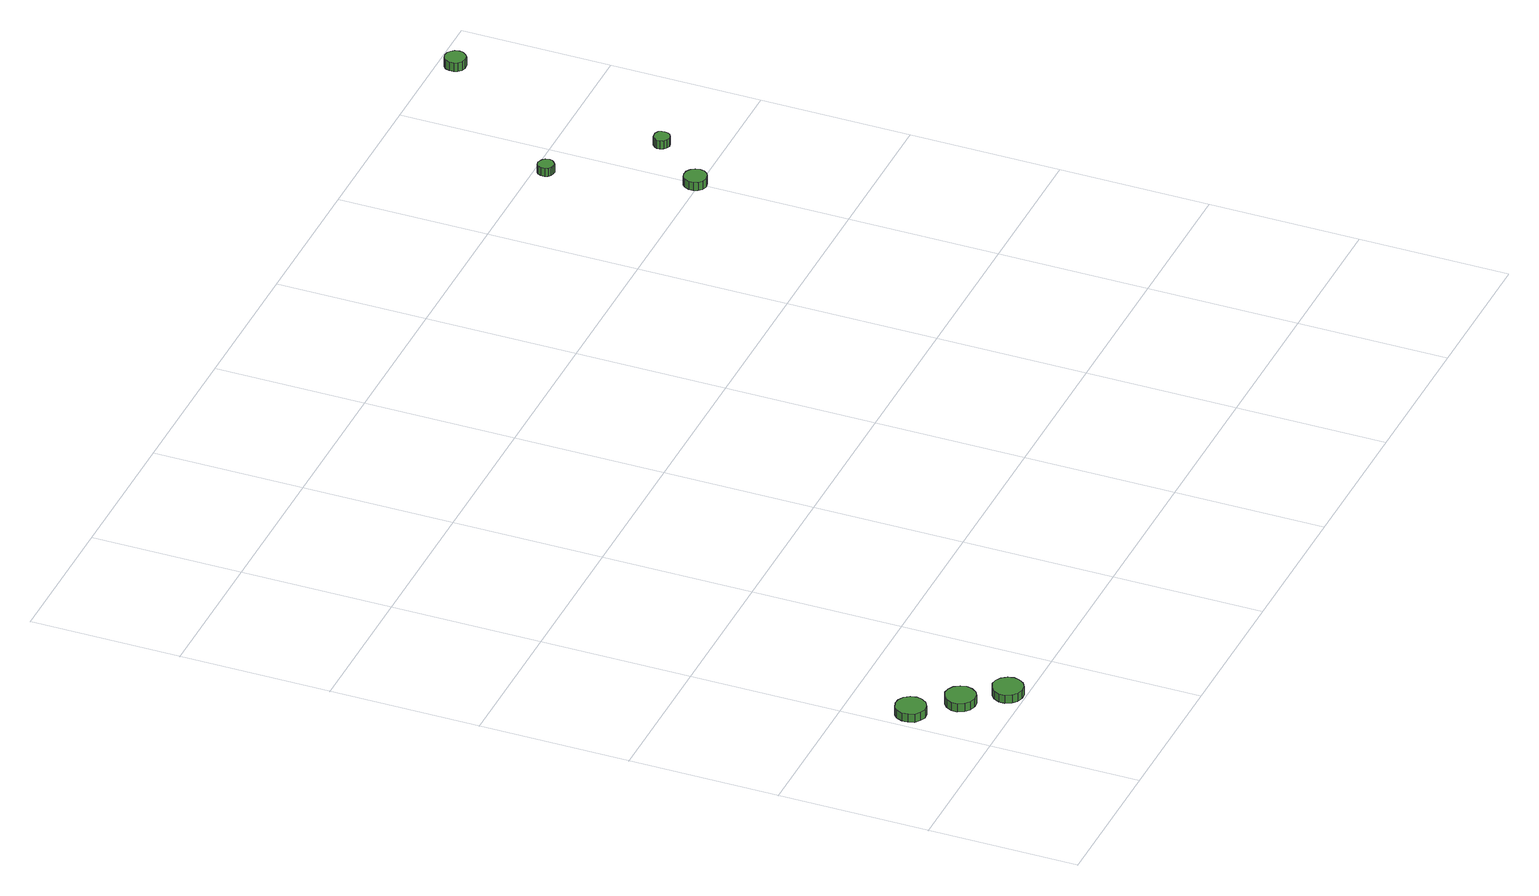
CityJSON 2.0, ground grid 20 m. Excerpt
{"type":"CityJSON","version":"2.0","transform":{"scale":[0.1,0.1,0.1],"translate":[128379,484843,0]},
"CityObjects":{
"tree1":{"type":"SolitaryVegetationObject","attributes":{"function":"something"},"geometry":[{"type":"MultiSurface","lod":"1","boundaries":[[[0,1,2,3,4,5,6,7,8,9,10,11,12,13,14]],[[15,16,17,18,19,20,21,22,23,24,25,26,27,28,29]],[[0,29,28,1]],[[1,28,27,2]],[[2,27,26,3]],[[3,26,25,4]],[[4,25,24,5]],[[5,24,23,6]],[[6,23,22,7]],[[7,22,21,8]],[[8,21,20,9]],[[9,20,19,10]],[[10,19,18,11]],[[11,18,17,12]],[[12,17,16,13]],[[13,16,15,14]],[[14,15,29,0]]]}]},
"tree2":{"type":"SolitaryVegetationObject","attributes":{"function":"something"},"geometry":[{"type":"MultiSurface","lod":"1","boundaries":[[[30,31,32,33,34,35,36,37,38,39,40,41,42,43,44]],[[45,46,47,48,49,50,51,52,53,54,55,56,57,58,59]],[[30,59,58,31]],[[31,58,57,32]],[[32,57,56,33]],[[33,56,55,34]],[[34,55,54,35]],[[35,54,53,36]],[[36,53,52,37]],[[37,52,51,38]],[[38,51,50,39]],[[39,50,49,40]],[[40,49,48,41]],[[41,48,47,42]],[[42,47,46,43]],[[43,46,45,44]],[[44,45,59,30]]]}]},
"tree3":{"type":"SolitaryVegetationObject","attributes":{"function":"something"},"geometry":[{"type":"MultiSurface","lod":"1","boundaries":[[[60,61,62,63,64,65,66,67,68,69,70,71,72,73,74]],[[75,76,77,78,79,80,81,82,83,84,85,86,87,88,89]],[[60,89,88,61]],[[61,88,87,62]],[[62,87,86,63]],[[63,86,85,64]],[[64,85,84,65]],[[65,84,83,66]],[[66,83,82,67]],[[67,82,81,68]],[[68,81,80,69]],[[69,80,79,70]],[[70,79,78,71]],[[71,78,77,72]],[[72,77,76,73]],[[73,76,75,74]],[[74,75,89,60]]]}]},
"tree4":{"type":"SolitaryVegetationObject","attributes":{"function":"something"},"geometry":[{"type":"MultiSurface","lod":"1","boundaries":[[[90,91,92,93,94,95,96,97,98,99,100,101,102,103,104]],[[105,106,107,108,109,110,111,112,113,114,115,116,117,118,119]],[[90,119,118,91]],[[91,118,117,92]],[[92,117,116,93]],[[93,116,115,94]],[[94,115,114,95]],[[95,114,113,96]],[[96,113,112,97]],[[97,112,111,98]],[[98,111,110,99]],[[99,110,109,100]],[[100,109,108,101]],[[101,108,107,102]],[[102,107,106,103]],[[103,106,105,104]],[[104,105,119,90]]]}]},
"tree5":{"type":"SolitaryVegetationObject","attributes":{"function":"something"},"geometry":[{"type":"MultiSurface","lod":"1","boundaries":[[[120,121,122,123,124,125,126,127,128,129,130,131,132,133,134]],[[135,136,137,138,139,140,141,142,143,144,145,146,147,148,149]],[[120,149,148,121]],[[121,148,147,122]],[[122,147,146,123]],[[123,146,145,124]],[[124,145,144,125]],[[125,144,143,126]],[[126,143,142,127]],[[127,142,141,128]],[[128,141,140,129]],[[129,140,139,130]],[[130,139,138,131]],[[131,138,137,132]],[[132,137,136,133]],[[133,136,135,134]],[[134,135,149,120]]]}]},
"tree6":{"type":"SolitaryVegetationObject","attributes":{"function":"something"},"geometry":[{"type":"MultiSurface","lod":"1","boundaries":[[[150,151,152,153,154,155,156,157,158,159,160,161,162,163,164]],[[165,166,167,168,169,170,171,172,173,174,175,176,177,178,179]],[[150,179,178,151]],[[151,178,177,152]],[[152,177,176,153]],[[153,176,175,154]],[[154,175,174,155]],[[155,174,173,156]],[[156,173,172,157]],[[157,172,171,158]],[[158,171,170,159]],[[159,170,169,160]],[[160,169,168,161]],[[161,168,167,162]],[[162,167,166,163]],[[163,166,165,164]],[[164,165,179,150]]]}]},
"tree7":{"type":"SolitaryVegetationObject","attributes":{"function":"something"},"geometry":[{"type":"MultiSurface","lod":"1","boundaries":[[[180,181,182,183,184,185,186,187,188,189,190,191,192,193,194]],[[195,196,197,198,199,200,201,202,203,204,205,206,207,208,209]],[[180,209,208,181]],[[181,208,207,182]],[[182,207,206,183]],[[183,206,205,184]],[[184,205,204,185]],[[185,204,203,186]],[[186,203,202,187]],[[187,202,201,188]],[[188,201,200,189]],[[189,200,199,190]],[[190,199,198,191]],[[191,198,197,192]],[[192,197,196,193]],[[193,196,195,194]],[[194,195,209,180]]]}]}
},
"vertices":[
[48,117,16],[46,125,16],[41,132,16],[34,136,16],[26,137,16],[18,134,16],[12,129,16],[9,121,16],[9,113,16],[12,105,16],[18,100,16],[26,97,16],[34,98,16],[41,102,16],[46,109,16],[46,109,4],[41,102,4],[34,98,4],[26,97,4],[18,100,4],[12,105,4],[9,113,4],[9,121,4],[12,129,4],[18,134,4],[26,137,4],[34,136,4],[41,132,4],[46,125,4],[48,117,4],
[93,69,16],[91,77,16],[86,84,16],[79,88,16],[71,89,16],[63,86,16],[57,81,16],[53,73,16],[53,65,16],[57,57,16],[63,52,16],[71,49,16],[79,50,16],[86,54,16],[91,61,16],[91,61,4],[86,54,4],[79,50,4],[71,49,4],[63,52,4],[57,57,4],[53,65,4],[53,73,4],[57,81,4],[63,86,4],[71,89,4],[79,88,4],[86,84,4],[91,77,4],[93,69,4],
[133,22,16],[131,30,16],[126,37,16],[119,41,16],[111,42,16],[103,39,16],[97,34,16],[93,26,16],[93,18,16],[97,10,16],[103,5,16],[111,2,16],[119,3,16],[126,7,16],[131,14,16],[131,14,4],[126,7,4],[119,3,4],[111,2,4],[103,5,4],[97,10,4],[93,18,4],[93,26,4],[97,34,4],[103,39,4],[111,42,4],[119,41,4],[126,37,4],[131,30,4],[133,22,4],
[1013,804,17],[1012,810,17],[1008,815,17],[1003,818,17],[996,819,17],[990,817,17],[986,813,17],[983,807,17],[983,801,17],[986,795,17],[990,791,17],[996,789,17],[1003,790,17],[1008,793,17],[1012,798,17],[1012,798,5],[1008,793,5],[1003,790,5],[996,789,5],[990,791,5],[986,795,5],[983,801,5],[983,807,5],[986,813,5],[990,817,5],[996,819,5],[1003,818,5],[1008,815,5],[1012,810,5],[1013,804,5],
[964,985,16],[963,990,16],[960,993,16],[956,995,16],[952,996,16],[948,995,16],[945,992,16],[943,988,16],[943,983,16],[945,979,16],[948,976,16],[952,975,16],[956,975,16],[960,978,16],[963,981,16],[963,981,4],[960,978,4],[956,975,4],[952,975,4],[948,976,4],[945,979,4],[943,983,4],[943,988,4],[945,992,4],[948,995,4],[952,996,4],[956,995,4],[960,993,4],[963,990,4],[964,985,4],
[1074,876,16],[1073,880,16],[1071,884,16],[1067,886,16],[1063,886,16],[1058,885,16],[1055,882,16],[1053,878,16],[1053,874,16],[1055,870,16],[1058,867,16],[1063,865,16],[1067,866,16],[1071,868,16],[1073,872,16],[1073,872,4],[1071,868,4],[1067,866,4],[1063,865,4],[1058,867,4],[1055,870,4],[1053,874,4],[1053,878,4],[1055,882,4],[1058,885,4],[1063,886,4],[1067,886,4],[1071,884,4],[1073,880,4],[1074,876,4],
[1141,1178,16],[1140,1184,16],[1136,1188,16],[1132,1191,16],[1126,1192,16],[1120,1190,16],[1116,1186,16],[1114,1181,16],[1114,1175,16],[1116,1170,16],[1120,1166,16],[1126,1164,16],[1132,1165,16],[1136,1168,16],[1140,1173,16],[1140,1173,3],[1136,1168,3],[1132,1165,3],[1126,1164,3],[1120,1166,3],[1116,1170,3],[1114,1175,3],[1114,1181,3],[1116,1186,3],[1120,1190,3],[1126,1192,3],[1132,1191,3],[1136,1188,3],[1140,1184,3],[1141,1178,3]
]}
